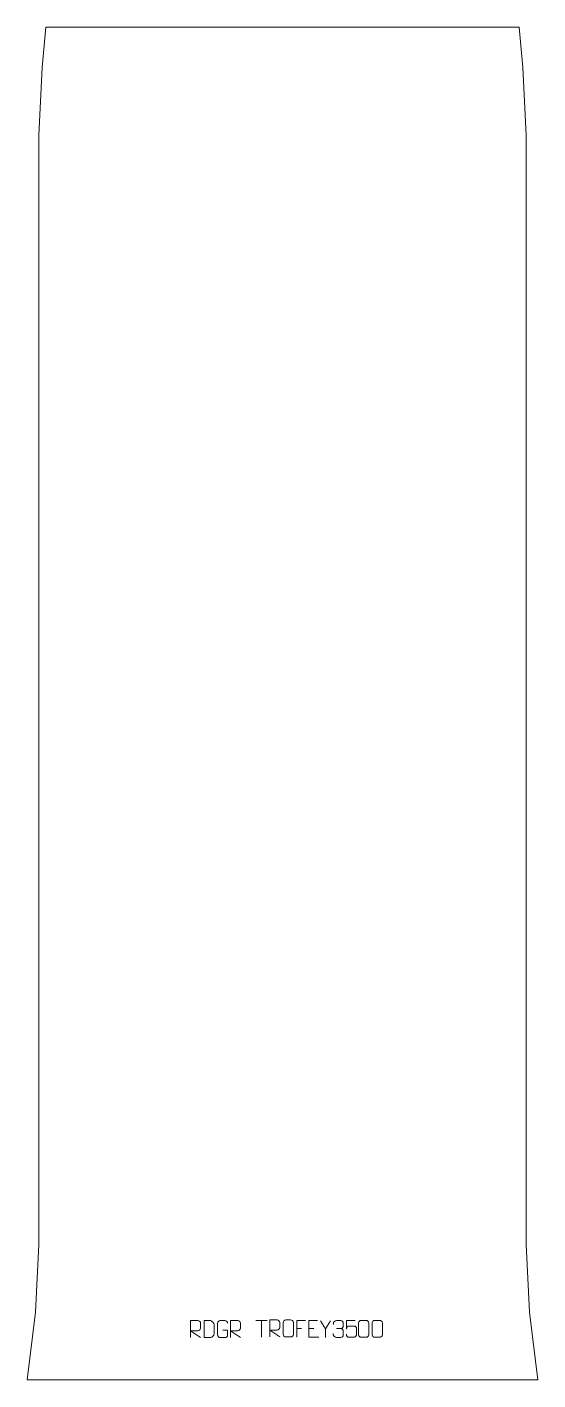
# Model space of a CAD drawing. Header units: millimetres. Extents: x -377 to 377, y -1182 to 818.
import ezdxf

# ---------------------------------------------------------------- set-up
doc = ezdxf.new("R2010")
doc.units = ezdxf.units.MM
doc.header["$MEASUREMENT"] = 0
doc.layers.add('layer 1', color=7, linetype='Continuous')

msp = doc.modelspace()

# ---------------------------------------------------------------- linework, layer by layer
at = {"layer": 'layer 1', "color": 242, "lineweight": 9}
msp.add_open_spline([(377.4998, -1181.8644), (377.4998, -1181.8644), (-377.4998, -1181.8644), (-377.4998, -1181.8644), (-377.4998, -1181.8644), (-377.4998, -1181.8644), (-365.0008, -1081.8652), (-365.0008, -1081.8652), (-365.0008, -1081.8652), (-365.0008, -1081.8652), (-360.0001, -981.864), (-360.0001, -981.864), (-360.0001, -981.864), (-360.0001, -981.864), (-360.0001, 658.1338), (-360.0001, 658.1338), (-360.0001, 658.1338), (-360.0001, 658.1338), (-355.0008, 758.133), (-355.0008, 758.133), (-355.0008, 758.133), (-355.0008, 758.133), (-349.7495, 818.1344), (-349.7495, 818.1344), (-349.7495, 818.1344), (-349.7495, 818.1344), (349.7495, 818.1344), (349.7495, 818.1344), (349.7495, 818.1344), (349.7495, 818.1344), (354.9994, 758.133), (354.9994, 758.133), (354.9994, 758.133), (354.9994, 758.133), (359.9986, 658.1338), (359.9986, 658.1338), (359.9986, 658.1338), (359.9986, 658.1338), (359.9986, -981.864), (359.9986, -981.864), (359.9986, -981.864), (359.9986, -981.864), (364.9993, -1081.8652), (364.9993, -1081.8652), (364.9993, -1081.8652), (364.9993, -1081.8652), (377.4998, -1181.8644), (377.4998, -1181.8644)], degree=3, knots=[0, 0, 0, 0, 0.076923077, 0.076923077, 0.076923077, 0.076923077, 0.153846154, 0.153846154, 0.153846154, 0.153846154, 0.230769231, 0.230769231, 0.230769231, 0.230769231, 0.307692308, 0.307692308, 0.307692308, 0.307692308, 0.384615385, 0.384615385, 0.384615385, 0.384615385, 0.461538462, 0.461538462, 0.461538462, 0.461538462, 0.538461538, 0.538461538, 0.538461538, 0.538461538, 0.615384615, 0.615384615, 0.615384615, 0.615384615, 0.692307692, 0.692307692, 0.692307692, 0.692307692, 0.769230769, 0.769230769, 0.769230769, 0.769230769, 0.846153846, 0.846153846, 0.846153846, 0.846153846, 1, 1, 1, 1], dxfattribs=at)
at = {"layer": 'layer 1', "color": 250, "lineweight": 9}
for points, knots in [([(-135.8069, -1119.1781), (-135.8069, -1119.1781), (-135.8069, -1094.2246), (-135.8069, -1094.2246), (-135.8069, -1094.2246), (-132.2121, -1094.2246), (-128.6166, -1094.2246), (-125.0214, -1094.2246), (-125.0214, -1094.2246), (-122.6961, -1094.2623), (-121.1388, -1095.7523), (-121.1429, -1098.1187), (-121.1429, -1098.1187), (-121.1433, -1100.1542), (-121.1433, -1103.2136), (-121.1429, -1105.2496), (-121.1429, -1105.2496), (-121.1494, -1107.1251), (-122.9617, -1109.0669), (-124.9712, -1109.086), (-124.9712, -1109.086), (-124.9712, -1109.086), (-135.8069, -1109.086), (-135.8069, -1109.086), (-135.8069, -1109.086), (-135.8069, -1109.086), (-121.1522, -1119.1781), (-121.1522, -1119.1781)], [0, 0, 0, 0, 0.125, 0.125, 0.125, 0.125, 0.25, 0.25, 0.25, 0.25, 0.375, 0.375, 0.375, 0.375, 0.5, 0.5, 0.5, 0.5, 0.625, 0.625, 0.625, 0.625, 0.75, 0.75, 0.75, 0.75, 1, 1, 1, 1]), ([(-115.8671, -1119.15), (-113.5353, -1119.1496), (-108.5851, -1119.1736), (-106.2536, -1119.1739), (-106.2536, -1119.1739), (-104.3286, -1119.2793), (-101.01, -1115.7377), (-101.0212, -1113.7204), (-101.0212, -1113.7204), (-101.0216, -1107.9503), (-101.0216, -1105.7806), (-101.0212, -1100.0113), (-101.0212, -1100.0113), (-101.0255, -1097.8732), (-104.4, -1094.2131), (-106.5524, -1094.2266), (-106.5524, -1094.2266), (-108.8781, -1094.2266), (-113.6024, -1094.2266), (-115.9285, -1094.2266), (-115.9285, -1094.2266), (-115.9281, -1099.9735), (-115.8668, -1113.4027), (-115.8671, -1119.15)], [0, 0, 0, 0, 0.142857143, 0.142857143, 0.142857143, 0.142857143, 0.285714286, 0.285714286, 0.285714286, 0.285714286, 0.428571429, 0.428571429, 0.428571429, 0.428571429, 0.571428571, 0.571428571, 0.571428571, 0.571428571, 0.714285714, 0.714285714, 0.714285714, 0.714285714, 1, 1, 1, 1]), ([(-88.2199, -1108.1924), (-88.2199, -1108.1924), (-81.0518, -1108.1924), (-81.0518, -1108.1924), (-81.0518, -1108.1924), (-81.0518, -1108.1924), (-81.0518, -1115.3605), (-81.0518, -1115.3605), (-81.0518, -1115.3605), (-81.1915, -1117.6839), (-82.8687, -1119.1635), (-85.0165, -1119.1743), (-85.0165, -1119.1743), (-87.3483, -1119.1739), (-89.6803, -1119.1739), (-92.0118, -1119.1743), (-92.0118, -1119.1743), (-93.9367, -1119.2797), (-95.9089, -1117.3952), (-95.8977, -1115.3779), (-95.8977, -1115.3779), (-95.8973, -1109.6078), (-95.8973, -1103.8381), (-95.8977, -1098.0688), (-95.8977, -1098.0688), (-95.8935, -1095.9307), (-94.1467, -1094.2115), (-91.9944, -1094.2249), (-91.9944, -1094.2249), (-89.6687, -1094.2249), (-87.3426, -1094.2249), (-85.0165, -1094.2249), (-85.0165, -1094.2249), (-83.0698, -1094.1895), (-81.0784, -1095.681), (-81.0518, -1098.1187)], [0, 0, 0, 0, 0.1, 0.1, 0.1, 0.1, 0.2, 0.2, 0.2, 0.2, 0.3, 0.3, 0.3, 0.3, 0.4, 0.4, 0.4, 0.4, 0.5, 0.5, 0.5, 0.5, 0.6, 0.6, 0.6, 0.6, 0.7, 0.7, 0.7, 0.7, 0.8, 0.8, 0.8, 0.8, 1, 1, 1, 1]), ([(-76.8069, -1119.1781), (-76.8069, -1119.1781), (-76.8069, -1094.2246), (-76.8069, -1094.2246), (-76.8069, -1094.2246), (-73.2121, -1094.2246), (-69.6166, -1094.2246), (-66.0214, -1094.2246), (-66.0214, -1094.2246), (-63.6961, -1094.2623), (-62.1388, -1095.7523), (-62.1429, -1098.1187), (-62.1429, -1098.1187), (-62.1433, -1100.1542), (-62.1433, -1103.2136), (-62.1429, -1105.2496), (-62.1429, -1105.2496), (-62.1494, -1107.1251), (-63.9617, -1109.0669), (-65.9712, -1109.086), (-65.9712, -1109.086), (-65.9712, -1109.086), (-76.8069, -1109.086), (-76.8069, -1109.086), (-76.8069, -1109.086), (-76.8069, -1109.086), (-62.1522, -1119.1781), (-62.1522, -1119.1781)], [0, 0, 0, 0, 0.125, 0.125, 0.125, 0.125, 0.25, 0.25, 0.25, 0.25, 0.375, 0.375, 0.375, 0.375, 0.5, 0.5, 0.5, 0.5, 0.625, 0.625, 0.625, 0.625, 0.75, 0.75, 0.75, 0.75, 1, 1, 1, 1]), ([(-18.8069, -1118.1781), (-18.8069, -1118.1781), (-18.8069, -1093.2246), (-18.8069, -1093.2246), (-18.8069, -1093.2246), (-15.2121, -1093.2246), (-11.6166, -1093.2246), (-8.0214, -1093.2246), (-8.0214, -1093.2246), (-5.6961, -1093.2623), (-4.1388, -1094.7523), (-4.1429, -1097.1187), (-4.1429, -1097.1187), (-4.1433, -1099.1542), (-4.1433, -1102.2136), (-4.1429, -1104.2496), (-4.1429, -1104.2496), (-4.1494, -1106.1251), (-5.9617, -1108.0669), (-7.9712, -1108.086), (-7.9712, -1108.086), (-7.9712, -1108.086), (-18.8069, -1108.086), (-18.8069, -1108.086), (-18.8069, -1108.086), (-18.8069, -1108.086), (-4.1522, -1118.1781), (-4.1522, -1118.1781)], [0, 0, 0, 0, 0.125, 0.125, 0.125, 0.125, 0.25, 0.25, 0.25, 0.25, 0.375, 0.375, 0.375, 0.375, 0.5, 0.5, 0.5, 0.5, 0.625, 0.625, 0.625, 0.625, 0.75, 0.75, 0.75, 0.75, 1, 1, 1, 1]), ([(4.9436, -1093.199), (7.3103, -1093.199), (9.6774, -1093.199), (12.0445, -1093.199), (12.0445, -1093.199), (14.0255, -1093.1634), (16.052, -1094.6581), (16.0791, -1097.1008), (16.0791, -1097.1008), (16.0787, -1102.8596), (16.0787, -1108.6189), (16.0791, -1114.3785), (16.0791, -1114.3785), (15.9369, -1116.7067), (14.2301, -1118.1893), (12.0445, -1118.2002), (12.0445, -1118.2002), (9.6715, -1118.1998), (7.2985, -1118.1998), (4.9259, -1118.2002), (4.9259, -1118.2002), (2.967, -1118.3058), (0.9601, -1116.4174), (0.9715, -1114.3959), (0.9715, -1114.3959), (0.9718, -1108.6138), (0.9718, -1102.8322), (0.9715, -1097.0509), (0.9715, -1097.0509), (0.9758, -1094.9083), (2.7533, -1093.1855), (4.9436, -1093.199)], [0, 0, 0, 0, 0.111111111, 0.111111111, 0.111111111, 0.111111111, 0.222222222, 0.222222222, 0.222222222, 0.222222222, 0.333333333, 0.333333333, 0.333333333, 0.333333333, 0.444444444, 0.444444444, 0.444444444, 0.444444444, 0.555555556, 0.555555556, 0.555555556, 0.555555556, 0.666666667, 0.666666667, 0.666666667, 0.666666667, 0.777777778, 0.777777778, 0.777777778, 0.777777778, 1, 1, 1, 1]), ([(33.8152, -1093.8217), (33.8152, -1093.8217), (20.9412, -1093.8217), (20.9412, -1093.8217), (20.9412, -1093.8217), (20.9412, -1093.8217), (20.9412, -1118.7753), (20.9412, -1118.7753)], [0, 0, 0, 0, 0.333333333, 0.333333333, 0.333333333, 0.333333333, 1, 1, 1, 1]), ([(51.8151, -1093.8217), (51.8151, -1093.8217), (38.9412, -1093.8217), (38.9412, -1093.8217), (38.9412, -1093.8217), (38.9412, -1093.8217), (38.9412, -1118.7753), (38.9412, -1118.7753), (38.9412, -1118.7753), (38.9412, -1118.7753), (53.807, -1118.7753), (53.807, -1118.7753)], [0, 0, 0, 0, 0.25, 0.25, 0.25, 0.25, 0.5, 0.5, 0.5, 0.5, 1, 1, 1, 1]), ([(70.6965, -1094.3998), (70.6965, -1094.3998), (63.3741, -1106.2985), (63.3741, -1106.2985), (63.3741, -1106.2985), (63.3741, -1106.2985), (63.3748, -1119.3534), (63.3748, -1119.3534)], [0, 0, 0, 0, 0.333333333, 0.333333333, 0.333333333, 0.333333333, 1, 1, 1, 1]), ([(75.1376, -1099.7808), (75.1376, -1099.7808), (75.1376, -1097.9236), (75.1376, -1097.9236), (75.1376, -1097.9236), (75.1233, -1096.1817), (77.7878, -1094.0636), (79.8469, -1094.0863), (79.8469, -1094.0863), (81.911, -1094.0863), (83.975, -1094.0863), (86.0387, -1094.0863), (86.0387, -1094.0863), (88.2332, -1094.0775), (89.8315, -1095.9243), (89.8759, -1097.8364), (89.8759, -1097.8364), (89.8755, -1099.2715), (89.8755, -1100.7066), (89.8759, -1102.1421), (89.8759, -1102.1421), (89.8273, -1103.7956), (88.2247, -1106.0256), (86.0264, -1106.0156), (86.0264, -1106.0156), (88.2301, -1106.0268), (89.8381, -1107.83), (89.8921, -1109.8895), (89.8921, -1109.8895), (89.8917, -1111.6742), (89.8917, -1113.4589), (89.8921, -1115.244), (89.8921, -1115.244), (89.9022, -1117.3054), (87.8473, -1119.0685), (86.0264, -1119.0604), (86.0264, -1119.0604), (83.9611, -1119.0601), (81.8959, -1119.0601), (79.8303, -1119.0604), (79.8303, -1119.0604), (77.6617, -1119.0489), (75.1307, -1116.6487), (75.1121, -1115.1869), (75.1121, -1115.1869), (75.1121, -1115.1869), (75.1121, -1113.2783), (75.1121, -1113.2783)], [0, 0, 0, 0, 0.076923077, 0.076923077, 0.076923077, 0.076923077, 0.153846154, 0.153846154, 0.153846154, 0.153846154, 0.230769231, 0.230769231, 0.230769231, 0.230769231, 0.307692308, 0.307692308, 0.307692308, 0.307692308, 0.384615385, 0.384615385, 0.384615385, 0.384615385, 0.461538462, 0.461538462, 0.461538462, 0.461538462, 0.538461538, 0.538461538, 0.538461538, 0.538461538, 0.615384615, 0.615384615, 0.615384615, 0.615384615, 0.692307692, 0.692307692, 0.692307692, 0.692307692, 0.769230769, 0.769230769, 0.769230769, 0.769230769, 0.846153846, 0.846153846, 0.846153846, 0.846153846, 1, 1, 1, 1]), ([(107.3966, -1093.8714), (107.3966, -1093.8714), (94.5449, -1093.8714), (94.5449, -1093.8714), (94.5449, -1093.8714), (94.5452, -1098.102), (94.5452, -1102.3329), (94.5449, -1106.5641), (94.5449, -1106.5641), (94.5446, -1103.254), (96.1756, -1102.1822), (98.9876, -1102.1217), (98.9876, -1102.1217), (101.4272, -1102.1214), (103.8667, -1102.1214), (106.3059, -1102.1217), (106.3059, -1102.1217), (107.9557, -1102.1149), (109.4306, -1104.4954), (109.4591, -1106.5641), (109.4591, -1106.5641), (109.4588, -1109.1514), (109.4588, -1111.739), (109.4591, -1114.3267), (109.4591, -1114.3267), (109.5053, -1116.2861), (108.0059, -1118.7224), (106.38, -1118.7809), (106.38, -1118.7809), (104.4235, -1118.7806), (99.5285, -1118.7806), (97.5715, -1118.7809), (97.5715, -1118.7809), (95.726, -1118.7897), (94.6189, -1116.8249), (94.5981, -1114.2738)], [0, 0, 0, 0, 0.1, 0.1, 0.1, 0.1, 0.2, 0.2, 0.2, 0.2, 0.3, 0.3, 0.3, 0.3, 0.4, 0.4, 0.4, 0.4, 0.5, 0.5, 0.5, 0.5, 0.6, 0.6, 0.6, 0.6, 0.7, 0.7, 0.7, 0.7, 0.8, 0.8, 0.8, 0.8, 1, 1, 1, 1]), ([(116.4218, -1093.8269), (118.7879, -1093.8269), (121.1544, -1093.8269), (123.5209, -1093.8269), (123.5209, -1093.8269), (125.5014, -1093.7913), (127.5274, -1095.2856), (127.5545, -1097.7277), (127.5545, -1097.7277), (127.5541, -1103.4851), (127.5541, -1109.2429), (127.5545, -1115.0011), (127.5545, -1115.0011), (127.4124, -1117.3287), (125.706, -1118.811), (123.5209, -1118.8218), (123.5209, -1118.8218), (121.1485, -1118.8214), (118.7761, -1118.8214), (116.4041, -1118.8218), (116.4041, -1118.8218), (114.4456, -1118.9274), (112.4392, -1117.0395), (112.4506, -1115.0185), (112.4506, -1115.0185), (112.451, -1109.2379), (112.451, -1103.4576), (112.4506, -1097.6778), (112.4506, -1097.6778), (112.4549, -1095.5358), (114.232, -1093.8133), (116.4218, -1093.8269)], [0, 0, 0, 0, 0.111111111, 0.111111111, 0.111111111, 0.111111111, 0.222222222, 0.222222222, 0.222222222, 0.222222222, 0.333333333, 0.333333333, 0.333333333, 0.333333333, 0.444444444, 0.444444444, 0.444444444, 0.444444444, 0.555555556, 0.555555556, 0.555555556, 0.555555556, 0.666666667, 0.666666667, 0.666666667, 0.666666667, 0.777777778, 0.777777778, 0.777777778, 0.777777778, 1, 1, 1, 1]), ([(136.4218, -1093.8269), (138.7879, -1093.8269), (141.1544, -1093.8269), (143.5209, -1093.8269), (143.5209, -1093.8269), (145.5014, -1093.7913), (147.5274, -1095.2856), (147.5545, -1097.7277), (147.5545, -1097.7277), (147.5541, -1103.4851), (147.5541, -1109.2429), (147.5545, -1115.0011), (147.5545, -1115.0011), (147.4124, -1117.3287), (145.706, -1118.811), (143.5209, -1118.8218), (143.5209, -1118.8218), (141.1485, -1118.8214), (138.7761, -1118.8214), (136.4041, -1118.8218), (136.4041, -1118.8218), (134.4456, -1118.9274), (132.4392, -1117.0395), (132.4506, -1115.0185), (132.4506, -1115.0185), (132.451, -1109.2379), (132.451, -1103.4576), (132.4506, -1097.6778), (132.4506, -1097.6778), (132.4549, -1095.5358), (134.232, -1093.8133), (136.4218, -1093.8269)], [0, 0, 0, 0, 0.111111111, 0.111111111, 0.111111111, 0.111111111, 0.222222222, 0.222222222, 0.222222222, 0.222222222, 0.333333333, 0.333333333, 0.333333333, 0.333333333, 0.444444444, 0.444444444, 0.444444444, 0.444444444, 0.555555556, 0.555555556, 0.555555556, 0.555555556, 0.666666667, 0.666666667, 0.666666667, 0.666666667, 0.777777778, 0.777777778, 0.777777778, 0.777777778, 1, 1, 1, 1])]:
    msp.add_open_spline(points, degree=3, knots=knots, dxfattribs=at)
for points in [[(-39.6365, -1093.7963), (-39.6365, -1093.7963), (-22.6493, -1093.7963), (-22.6493, -1093.7963)], [(-31.1427, -1118.7263), (-31.1427, -1118.7263), (-31.1427, -1093.7728), (-31.1427, -1093.7728)], [(63.3741, -1106.2985), (63.3741, -1106.2985), (56.0532, -1094.3998), (56.0532, -1094.3998)], [(20.9412, -1105.7014), (20.9412, -1105.7014), (28.1093, -1105.7014), (28.1093, -1105.7014)], [(38.9412, -1105.7014), (38.9412, -1105.7014), (46.1093, -1105.7014), (46.1093, -1105.7014)], [(79.8473, -1106.026), (79.8473, -1106.026), (86.0437, -1106.026), (86.0437, -1106.026)]]:
    msp.add_open_spline(points, degree=3, dxfattribs=at)

doc.saveas('drawing.dxf')
